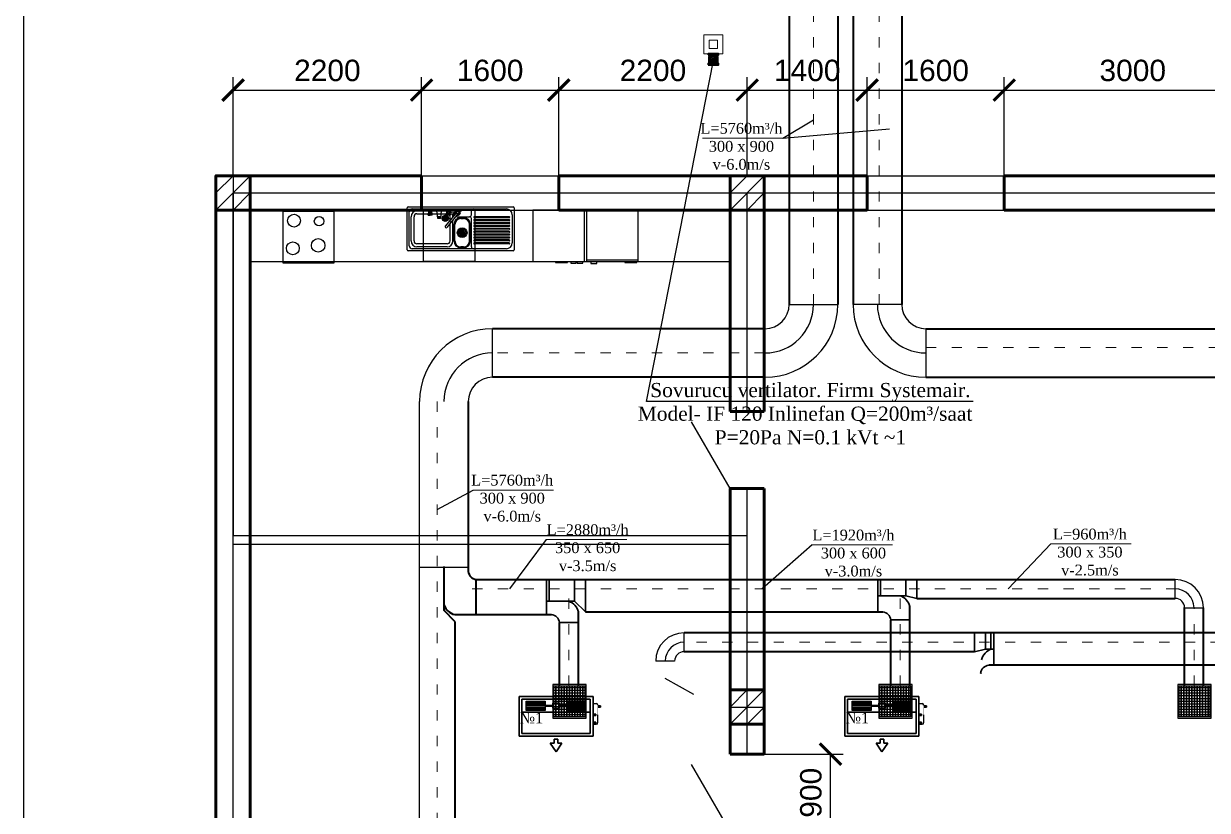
# Model space of a CAD drawing. Header units: inches. Extents: x 23 to 100097, y 11 to 104145.
# Drawn here: x 3848 to 17663, y 90179 to 99359 of the extents above; entities that cross this region are included whole.
import ezdxf

# ---------------------------------------------------------------- set-up
doc = ezdxf.new("R2010")
doc.units = ezdxf.units.IN
doc.header["$MEASUREMENT"] = 0
doc.linetypes.add('ACAD_ISO03W100', pattern=[30, 12, -18])
for name, color, linetype, lineweight in [('Divar', 7, 'Continuous', 25), ('fancoil sistemi', 80, 'Continuous', 30), ('nad', 1, 'Continuous', 9), ('ol4uler', 7, 'Continuous', 15), ('PENCERE', 7, 'Continuous', 9), ('T-DİFÜZÖR', 7, 'Continuous', 0)]:
    doc.layers.add(name, color=color, linetype=linetype, lineweight=lineweight)
for name, color, linetype in [('DK_MAQUINAS', 7, 'Continuous'), ('noqte', 1, 'Continuous'), ('TEKST', 7, 'Continuous'), ('VRV MUSA', 5, 'Continuous')]:
    doc.layers.add(name, color=color, linetype=linetype)
doc.styles.get("Standard").update_dxf_attribs({"font": 'arial.ttf'})
doc.styles.add('Times Latin', font='')
doc.styles.get('Times Latin').set_extended_font_data('Times Latin')
doc.dimstyles.new('ISO-25', dxfattribs={"dimtxt": 250, "dimasz": 250, "dimexe": 150, "dimexo": 0.625, "dimgap": 100, "dimtad": 1, "dimdec": 0, "dimtxsty": 'Standard', "dimblk": 'ARCHTICK', "dimcen": 2.5, "dimadec": 0, "dimazin": 0, "dimtfac": 1, "dimtdec": 0, "dimtmove": 0, "dimatfit": 3, "dimfxl": 1, "dimarcsym": 0})

# ---------------------------------------------------------------- blocks, each defined once
blk = doc.blocks.new('_ArchTick')
at = {"layer": 'nad', "color": 0, "const_width": 0.15}
blk.add_lwpolyline([(-0.5, -0.5), (0.5, 0.5)], dxfattribs=at)
blk = doc.blocks.new('*D185')
at = {"color": 0, "lineweight": -2, "transparency": 16777216}
for p, q in [((6293, 97585), (6293, 98734)), ((8493, 97585), (8493, 98734)), ((6293, 98584), (8493, 98584))]:
    blk.add_line(p, q, dxfattribs=at)
at = {"layer": 'Defpoints', "color": 0, "transparency": 16777216}
for p in [(8493, 98584), (6293, 97584), (8493, 97584)]:
    blk.add_point(p, dxfattribs=at)
at = {"color": 0, "lineweight": -2, "transparency": 16777216, "xscale": 250, "yscale": 250, "zscale": 250, "rotation": 180}
blk.add_blockref('_ArchTick', (6293, 98584), dxfattribs=at)
at = {"color": 0, "lineweight": -2, "transparency": 16777216, "xscale": 250, "yscale": 250, "zscale": 250}
blk.add_blockref('_ArchTick', (8493, 98584), dxfattribs=at)
at = {"color": 0, "transparency": 16777216, "insert": (7393, 98812), "char_height": 250, "attachment_point": 5}
blk.add_mtext('2200', dxfattribs=at)
blk = doc.blocks.new('*D186')
at = {"color": 0, "lineweight": -2, "transparency": 16777216}
for p, q in [((8493, 97585), (8493, 98734)), ((10093, 97585), (10093, 98734)), ((8493, 98584), (10093, 98584))]:
    blk.add_line(p, q, dxfattribs=at)
at = {"layer": 'Defpoints', "color": 0, "transparency": 16777216}
for p in [(10093, 98584), (8493, 97584), (10093, 97584)]:
    blk.add_point(p, dxfattribs=at)
at = {"color": 0, "lineweight": -2, "transparency": 16777216, "xscale": 250, "yscale": 250, "zscale": 250, "rotation": 180}
blk.add_blockref('_ArchTick', (8493, 98584), dxfattribs=at)
at = {"color": 0, "lineweight": -2, "transparency": 16777216, "xscale": 250, "yscale": 250, "zscale": 250}
blk.add_blockref('_ArchTick', (10093, 98584), dxfattribs=at)
at = {"color": 0, "transparency": 16777216, "insert": (9293, 98812), "char_height": 250, "attachment_point": 5}
blk.add_mtext('1600', dxfattribs=at)
blk = doc.blocks.new('*D187')
at = {"color": 0, "lineweight": -2, "transparency": 16777216}
for p, q in [((10093, 97585), (10093, 98734)), ((12293, 97585), (12293, 98734)), ((10093, 98584), (12293, 98584))]:
    blk.add_line(p, q, dxfattribs=at)
at = {"layer": 'Defpoints', "color": 0, "transparency": 16777216}
for p in [(12293, 98584), (10093, 97584), (12293, 97584)]:
    blk.add_point(p, dxfattribs=at)
at = {"color": 0, "lineweight": -2, "transparency": 16777216, "xscale": 250, "yscale": 250, "zscale": 250, "rotation": 180}
blk.add_blockref('_ArchTick', (10093, 98584), dxfattribs=at)
at = {"color": 0, "lineweight": -2, "transparency": 16777216, "xscale": 250, "yscale": 250, "zscale": 250}
blk.add_blockref('_ArchTick', (12293, 98584), dxfattribs=at)
at = {"color": 0, "transparency": 16777216, "insert": (11193, 98812), "char_height": 250, "attachment_point": 5}
blk.add_mtext('2200', dxfattribs=at)
blk = doc.blocks.new('*D188')
at = {"color": 0, "lineweight": -2, "transparency": 16777216}
for p, q in [((12293, 97585), (12293, 98734)), ((13693, 97585), (13693, 98734)), ((12293, 98584), (13693, 98584))]:
    blk.add_line(p, q, dxfattribs=at)
at = {"layer": 'Defpoints', "color": 0, "transparency": 16777216}
for p in [(13693, 98584), (12293, 97584), (13693, 97584)]:
    blk.add_point(p, dxfattribs=at)
at = {"color": 0, "lineweight": -2, "transparency": 16777216, "xscale": 250, "yscale": 250, "zscale": 250, "rotation": 180}
blk.add_blockref('_ArchTick', (12293, 98584), dxfattribs=at)
at = {"color": 0, "lineweight": -2, "transparency": 16777216, "xscale": 250, "yscale": 250, "zscale": 250}
blk.add_blockref('_ArchTick', (13693, 98584), dxfattribs=at)
at = {"color": 0, "transparency": 16777216, "insert": (12993, 98812), "char_height": 250, "attachment_point": 5}
blk.add_mtext('1400', dxfattribs=at)
blk = doc.blocks.new('*D189')
at = {"color": 0, "lineweight": -2, "transparency": 16777216}
for p, q in [((13693, 97585), (13693, 98734)), ((15293, 97585), (15293, 98734)), ((13693, 98584), (15293, 98584))]:
    blk.add_line(p, q, dxfattribs=at)
at = {"layer": 'Defpoints', "color": 0, "transparency": 16777216}
for p in [(15293, 98584), (13693, 97584), (15293, 97584)]:
    blk.add_point(p, dxfattribs=at)
at = {"color": 0, "lineweight": -2, "transparency": 16777216, "xscale": 250, "yscale": 250, "zscale": 250, "rotation": 180}
blk.add_blockref('_ArchTick', (13693, 98584), dxfattribs=at)
at = {"color": 0, "lineweight": -2, "transparency": 16777216, "xscale": 250, "yscale": 250, "zscale": 250}
blk.add_blockref('_ArchTick', (15293, 98584), dxfattribs=at)
at = {"color": 0, "transparency": 16777216, "insert": (14493, 98812), "char_height": 250, "attachment_point": 5}
blk.add_mtext('1600', dxfattribs=at)
blk = doc.blocks.new('*D190')
at = {"color": 0, "lineweight": -2, "transparency": 16777216}
for p, q in [((15293, 97585), (15293, 98734)), ((18293, 97585), (18293, 98734)), ((15293, 98584), (18293, 98584))]:
    blk.add_line(p, q, dxfattribs=at)
at = {"layer": 'Defpoints', "color": 0, "transparency": 16777216}
for p in [(18293, 98584), (15293, 97584), (18293, 97584)]:
    blk.add_point(p, dxfattribs=at)
at = {"color": 0, "lineweight": -2, "transparency": 16777216, "xscale": 250, "yscale": 250, "zscale": 250, "rotation": 180}
blk.add_blockref('_ArchTick', (15293, 98584), dxfattribs=at)
at = {"color": 0, "lineweight": -2, "transparency": 16777216, "xscale": 250, "yscale": 250, "zscale": 250}
blk.add_blockref('_ArchTick', (18293, 98584), dxfattribs=at)
at = {"color": 0, "transparency": 16777216, "insert": (16793, 98812), "char_height": 250, "attachment_point": 5}
blk.add_mtext('3000', dxfattribs=at)
blk = doc.blocks.new('*D193')
at = {"color": 0, "lineweight": -2, "transparency": 16777216}
for p, q in [((12493, 90834), (13415, 90834)), ((13265, 89934), (13265, 90834)), ((12493, 89934), (13415, 89934))]:
    blk.add_line(p, q, dxfattribs=at)
at = {"layer": 'Defpoints', "color": 0, "transparency": 16777216}
for p in [(12493, 90834), (13265, 90834), (12493, 89934)]:
    blk.add_point(p, dxfattribs=at)
at = {"color": 0, "lineweight": -2, "transparency": 16777216, "xscale": 250, "yscale": 250, "zscale": 250}
for p, rotation in [((13265, 90834), 90), ((13265, 89934), 270)]:
    blk.add_blockref('_ArchTick', p, dxfattribs=dict(at, rotation=rotation))
at = {"color": 0, "transparency": 16777216, "insert": (13037, 90384), "char_height": 250, "attachment_point": 5, "rotation": 90}
blk.add_mtext('900', dxfattribs=at)
blk = doc.blocks.new('A$C30807CB4')
at = {"layer": 'T-DİFÜZÖR', "lineweight": 25}
for p, q in [((-31, 0), (-31, 62)), ((-31, 62), (31, 62)), ((-28.8, 59.8), (-28.8, 2.2)), ((28.8, 59.8), (-28.8, 59.8)), ((28.8, 2.2), (28.8, 59.8)), ((31, 62), (31, 0)), ((31, 0), (-31, 0)), ((28.8, 2.2), (-28.8, 2.2))]:
    blk.add_line(p, q, dxfattribs=at)
at = {"layer": 'T-DİFÜZÖR', "color": 3, "lineweight": 25}
for p, q in [((28.8, 59.8), (-28.8, 59.8)), ((-28.8, 56), (28.8, 56)), ((28.8, 56), (-28.8, 56)), ((-28.8, 51), (28.8, 51)), ((28.8, 51), (-28.8, 51)), ((-28.8, 46), (28.8, 46)), ((28.8, 46), (-28.8, 46)), ((-25, 2.2), (-25, 59.8)), ((-20, 2.2), (-20, 59.8)), ((-15, 2.2), (-15, 59.8)), ((-10, 2.2), (-10, 59.8)), ((-5, 2.2), (-5, 59.8)), ((0, 2.2), (0, 59.8)), ((5, 2.2), (5, 59.8)), ((10, 2.2), (10, 59.8)), ((15, 2.2), (15, 59.8)), ((20, 2.2), (20, 59.8)), ((25, 2.2), (25, 59.8)), ((-28.8, 41), (28.8, 41)), ((28.8, 41), (-28.8, 41)), ((-28.8, 36), (28.8, 36)), ((28.8, 36), (-28.8, 36)), ((-28.8, 31), (28.8, 31)), ((28.8, 31), (-28.8, 31)), ((-28.8, 26), (28.8, 26)), ((28.8, 26), (-28.8, 26)), ((-28.8, 21), (28.8, 21)), ((28.8, 21), (-28.8, 21)), ((-28.8, 16), (28.8, 16)), ((28.8, 16), (-28.8, 16)), ((-28.8, 11), (28.8, 11)), ((28.8, 11), (-28.8, 11)), ((-28.8, 6), (28.8, 6)), ((28.8, 6), (-28.8, 6))]:
    blk.add_line(p, q, dxfattribs=at)
blk = doc.blocks.new('sadadaaaaaaaaaa')
at = {"color": 1}
for p, q in [((100396, -134465), (100044, -134465)), ((100396, -134465), (100044, -134465)), ((100396, -134478), (100044, -134478)), ((100396, -134478), (100044, -134478)), ((100396, -134495), (100044, -134495)), ((100396, -134495), (100044, -134495)), ((100396, -134517), (100044, -134517)), ((100396, -134517), (100044, -134517)), ((100396, -134542), (100044, -134542)), ((100396, -134542), (100044, -134542)), ((100396, -134568), (100044, -134568)), ((100396, -134568), (100044, -134568)), ((100396, -134590), (100044, -134590)), ((100396, -134590), (100044, -134590)), ((100396, -134607), (100044, -134607)), ((100396, -134607), (100044, -134607)), ((100396, -134536), (100530, -134536)), ((100396, -134536), (100530, -134536)), ((100396, -134549), (100530, -134549)), ((100396, -134549), (100530, -134549)), ((100794, -134536), (100660, -134536)), ((100794, -134536), (100660, -134536)), ((100794, -134549), (100660, -134549)), ((100794, -134549), (100660, -134549)), ((100794, -134465), (101146, -134465)), ((100794, -134465), (101146, -134465)), ((100794, -134478), (101146, -134478)), ((100794, -134478), (101146, -134478)), ((100794, -134495), (101146, -134495)), ((100794, -134495), (101146, -134495)), ((100794, -134517), (101146, -134517)), ((100794, -134517), (101146, -134517)), ((100794, -134542), (101146, -134542)), ((100794, -134542), (101146, -134542)), ((100794, -134568), (101146, -134568)), ((100794, -134568), (101146, -134568)), ((100794, -134590), (101146, -134590)), ((100794, -134590), (101146, -134590)), ((100794, -134607), (101146, -134607)), ((100794, -134607), (101146, -134607)), ((100396, -134620), (100044, -134620)), ((100396, -134620), (100044, -134620)), ((100794, -134620), (101146, -134620)), ((100794, -134620), (101146, -134620))]:
    blk.add_line(p, q, dxfattribs=at)
at = {"color": 4}
for p, q in [((101280, -134504), (101340, -134504)), ((101370, -134856), (101370, -134714)), ((101280, -134886), (101340, -134886))]:
    blk.add_line(p, q, dxfattribs=at)
at = {"color": 1}
for points in [[(100396, -134629), (100044, -134629), (100044, -134456), (100396, -134456)], [(100396, -134629), (100044, -134629), (100044, -134456), (100396, -134456)], [(100530, -134586), (100660, -134586), (100660, -134499), (100530, -134499)], [(100530, -134586), (100660, -134586), (100660, -134499), (100530, -134499)], [(100794, -134629), (101146, -134629), (101146, -134456), (100794, -134456)], [(100794, -134629), (101146, -134629), (101146, -134456), (100794, -134456)]]:
    blk.add_lwpolyline(points, close=True, dxfattribs=at)
at = {"color": 4}
for centre, start, end in [((101340, -134534), 0, 90), ((101340, -134856), 270, 0)]:
    blk.add_arc(centre, 30, start, end, dxfattribs=at)
at = {"layer": 'DK_MAQUINAS', "lineweight": 30}
for p, q in [((100595, -135398), (100487, -135238)), ((100487, -135238), (100560, -135238)), ((100560, -135238), (100560, -135160)), ((100560, -135160), (100630, -135160)), ((100595, -135398), (100703, -135238)), ((100630, -135238), (100630, -135160)), ((100703, -135238), (100630, -135238))]:
    blk.add_line(p, q, dxfattribs=at)
at = {"layer": 'fancoil sistemi', "color": 3, "lineweight": 30}
for p, q in [((101280, -134370), (99910, -134370)), ((99910, -134370), (99910, -135110)), ((101280, -135110), (101280, -134370)), ((101230, -134420), (99960, -134420)), ((99960, -134420), (99960, -135060)), ((101230, -135060), (101230, -134420)), ((101230, -134665), (99960, -134665)), ((99910, -135110), (101280, -135110)), ((99960, -135060), (101230, -135060))]:
    blk.add_line(p, q, dxfattribs=at)
at = {"layer": 'noqte', "color": 4, "lineweight": 30}
for p, q in [((101370, -134548), (101420, -134548)), ((101370, -134572), (101420, -134572)), ((101420, -134548), (101420, -134572))]:
    blk.add_line(p, q, dxfattribs=at)
at = {"layer": 'noqte', "lineweight": 30}
for p, q in [((101280, -134698), (101330, -134698)), ((101280, -134722), (101330, -134722)), ((101330, -134698), (101330, -134722)), ((101280, -134848), (101330, -134848)), ((101280, -134872), (101330, -134872)), ((101330, -134848), (101330, -134872))]:
    blk.add_line(p, q, dxfattribs=at)
at = {"layer": 'noqte', "color": 4, "const_width": 5}
for points in [[(101370, -134504), (101280, -134504)], [(101280, -134886), (101370, -134886), (101370, -134504)]]:
    blk.add_lwpolyline(points, dxfattribs=at)

msp = doc.modelspace()

# ---------------------------------------------------------------- linework, layer by layer
for p, q in [((11117.1, 94950.9), (11898, 98931.1)), ((6092.9, 97384.3), (6292.9, 97584.3)), ((6092.9, 97184.3), (6492.9, 97584.3)), ((6292.9, 97584.3), (6292.9, 97184.3)), ((6492.9, 97584.3), (6492.9, 97184.3)), ((8492.9, 97584.3), (10092.9, 97584.3)), ((12092.9, 97384.3), (12292.9, 97584.3)), ((12092.9, 97184.3), (12492.9, 97584.3)), ((13692.9, 97584.3), (15292.9, 97584.3)), ((6292.9, 97384.3), (8492.9, 97384.3)), ((6292.9, 86584.3), (6292.9, 97384.3)), ((6292.9, 97184.3), (6492.9, 97384.3)), ((6292.9, 97384.3), (6292.9, 93384.3)), ((8492.9, 97384.3), (10092.9, 97384.3)), ((10092.9, 97384.3), (13692.9, 97384.3)), ((12292.9, 94834.3), (12292.9, 97384.3)), ((12292.9, 97184.3), (12492.9, 97384.3)), ((13692.9, 97384.3), (15292.9, 97384.3)), ((15292.9, 97384.3), (18292.9, 97384.3)), ((6492.9, 97184.3), (6492.9, 96584.3)), ((8325.7, 96721.3), (8325.7, 97208.9)), ((8337.1, 97220.3), (9561.8, 97220.3)), ((8347.1, 97184.9), (8997.1, 97184.9)), ((8348.4, 96766.7), (8348.4, 97163.6)), ((8382.4, 97197.6), (9096.9, 97197.6)), ((8437.1, 97174.9), (8437.1, 97184.9)), ((8437.1, 97174.9), (8957.1, 97174.9)), ((8439.1, 97174.9), (8790.7, 97174.9)), ((8439.1, 97140.9), (8790.7, 97140.9)), ((8492.9, 97184.3), (10092.9, 97184.3)), ((8568.7, 97124.9), (8567.1, 97139.8)), ((8568.7, 97124.9), (8592.1, 97124.9)), ((8572.1, 97169.9), (8572.1, 97174.9)), ((8572.1, 97169.9), (8612.1, 97169.9)), ((8577.3, 97164.9), (8577.3, 97169.9)), ((8577.3, 97164.9), (8606.8, 97164.9)), ((8615.4, 97124.9), (8592.1, 97124.9)), ((8606.8, 97164.9), (8606.8, 97169.9)), ((8612.1, 97169.9), (8612.1, 97174.9)), ((8615.4, 97124.9), (8617.1, 97139.8)), ((8887.4, 97140.8), (8768.7, 96996.3)), ((8778.7, 97124.9), (8777.1, 97139.8)), ((8778.7, 97124.9), (8802.1, 97124.9)), ((8782.1, 97169.9), (8782.1, 97174.9)), ((8822.1, 97169.9), (8782.1, 97169.9)), ((8914.9, 97139.8), (8785.6, 96982.4)), ((8787.3, 97164.9), (8787.3, 97169.9)), ((8816.8, 97164.9), (8787.3, 97164.9)), ((8825.4, 97124.9), (8802.1, 97124.9)), ((8816.8, 97164.9), (8816.8, 97169.9)), ((8822.1, 97169.9), (8822.1, 97174.9)), ((8825.4, 97124.9), (8827.1, 97139.8)), ((8861.5, 97153), (8834.7, 97147.9)), ((8864.3, 97137.9), (8837.5, 97132.9)), ((8957.1, 97174.9), (8957.1, 97184.9)), ((9074.2, 97129.5), (9074.2, 97174.9)), ((9096.9, 97197.6), (9482.4, 97197.6)), ((9550.5, 97129.5), (9550.5, 96800.7)), ((9573.1, 97208.9), (9573.1, 96721.3)), ((13692.9, 97184.3), (15292.9, 97184.3)), ((8371.1, 96823.4), (8371.1, 97106.9)), ((8405.1, 96823.4), (8405.1, 97106.9)), ((8679.2, 97110.7), (8714.9, 97110.7)), ((8714.1, 97103.3), (8680, 97103.3)), ((8680.6, 97097.6), (8713.5, 97097.6)), ((8762.9, 97086.7), (8739.8, 97086.7)), ((8763.3, 97088.9), (8742, 97097.8)), ((8763.3, 97084.4), (8742, 97075.5)), ((8764.6, 97090.9), (8748.3, 97107.2)), ((8764.6, 97082.4), (8748.3, 97066.1)), ((8766.5, 97092.2), (8757.7, 97113.5)), ((8766.5, 97081.2), (8757.7, 97059.8)), ((8768.8, 97092.6), (8768.8, 97115.7)), ((8768.8, 97080.7), (8768.8, 97057.6)), ((8771.1, 97092.2), (8779.9, 97113.5)), ((8771.1, 97081.2), (8779.9, 97059.8)), ((8773, 97090.9), (8789.4, 97107.2)), ((8773, 97082.4), (8789.4, 97066.1)), ((8774.3, 97088.9), (8795.7, 97097.8)), ((8774.3, 97084.4), (8795.7, 97075.5)), ((8774.8, 97086.7), (8797.9, 97086.7)), ((8824.7, 97064.5), (8824.7, 97106.9)), ((8824.7, 96823.4), (8824.7, 97030)), ((8858.7, 97105.9), (8858.7, 97106.9)), ((8858.7, 96823.4), (8858.7, 97071.4)), ((8870.1, 96823.4), (8870.1, 97016.1)), ((8881.4, 96823.4), (8881.4, 97016.1)), ((8908.5, 97106.9), (9051.5, 97106.9)), ((8949.4, 97095.5), (8983.5, 97095.5)), ((8949.4, 97084.2), (8983.5, 97084.2)), ((9051.5, 96823.4), (9051.5, 97016.1)), ((9062.8, 96823.4), (9062.8, 97016.1)), ((9074.2, 96755.3), (9074.2, 97084.2)), ((9516.4, 97106.9), (9108.2, 97106.9)), ((9516.4, 97095.5), (9108.2, 97095.5)), ((9516.4, 97072.8), (9108.2, 97072.8)), ((9516.4, 97061.5), (9108.2, 97061.5)), ((9516.4, 97038.8), (9108.2, 97038.8)), ((9516.4, 97027.5), (9108.2, 97027.5)), ((9516.4, 97004.8), (9108.2, 97004.8)), ((9516.4, 96993.5), (9108.2, 96993.5)), ((8957.1, 96919.7), (8921.1, 96919.7)), ((8957.9, 96923.3), (8924.6, 96937.1)), ((8957.9, 96916.2), (8924.6, 96902.4)), ((8959.9, 96926.3), (8934.4, 96951.8)), ((8959.9, 96913.2), (8934.4, 96887.7)), ((8962.9, 96928.3), (8949.1, 96961.6)), ((8962.9, 96911.1), (8949.1, 96877.8)), ((8966.5, 96929.1), (8966.5, 96965.1)), ((8966.5, 96910.4), (8966.5, 96874.4)), ((8970, 96928.3), (8983.8, 96961.6)), ((8970, 96911.1), (8983.8, 96877.8)), ((8973, 96926.3), (8998.5, 96951.8)), ((8973, 96913.2), (8998.5, 96887.7)), ((8975.1, 96923.3), (9008.4, 96937.1)), ((8975.1, 96916.2), (9008.4, 96902.4)), ((8975.8, 96919.7), (9011.8, 96919.7)), ((9516.4, 96970.8), (9108.2, 96970.8)), ((9516.4, 96959.4), (9108.2, 96959.4)), ((9516.4, 96936.8), (9108.2, 96936.8)), ((9516.4, 96925.4), (9108.2, 96925.4)), ((9516.4, 96902.7), (9108.2, 96902.7)), ((9516.4, 96891.4), (9108.2, 96891.4)), ((9516.4, 96868.7), (9108.2, 96868.7)), ((9516.4, 96857.4), (9108.2, 96857.4)), ((9561.8, 96710), (8337.1, 96710)), ((9482.4, 96732.6), (8382.4, 96732.6)), ((8790.7, 96789.3), (8439.1, 96789.3)), ((8790.7, 96755.3), (8439.1, 96755.3)), ((8983.5, 96755.3), (8949.4, 96755.3)), ((8983.5, 96744), (8949.4, 96744)), ((9516.4, 96834.7), (9108.2, 96834.7)), ((9516.4, 96823.4), (9108.2, 96823.4)), ((9516.4, 96800.7), (9108.2, 96800.7)), ((9516.4, 96789.3), (9108.2, 96789.3)), ((6492.9, 96584.3), (12092.9, 96584.3)), ((10075.5, 96572.5), (10075.5, 96584.3)), ((10079.7, 96572.5), (10079.7, 96584.3)), ((10099.6, 96572.5), (10099.6, 96584.3)), ((10103.8, 96572.5), (10103.8, 96584.3)), ((10123.6, 96572.5), (10123.6, 96584.3)), ((10127.9, 96572.5), (10127.9, 96584.3)), ((10147.7, 96572.5), (10147.7, 96584.3)), ((10151.9, 96572.5), (10151.9, 96584.3)), ((10171.8, 96572.5), (10171.8, 96584.3)), ((10176, 96572.5), (10176, 96584.3)), ((10419.3, 96604.3), (11019.3, 96604.3)), ((10884.8, 96572.5), (10884.8, 96584.3)), ((10889, 96572.5), (10889, 96584.3)), ((10908.9, 96572.5), (10908.9, 96584.3)), ((10913.1, 96572.5), (10913.1, 96584.3)), ((10932.9, 96572.5), (10932.9, 96584.3)), ((10937.2, 96572.5), (10937.2, 96584.3)), ((10957, 96572.5), (10957, 96584.3)), ((10961.3, 96572.5), (10961.3, 96584.3)), ((10981.1, 96572.5), (10981.1, 96584.3)), ((10985.3, 96572.5), (10985.3, 96584.3)), ((14930.5, 94950.9), (11117.1, 94950.9)), ((12092.9, 93934.3), (11642.9, 94713.7)), ((12292.9, 91384.3), (12292.9, 93934.3)), ((6292.9, 93384.3), (12292.9, 93384.3)), ((6292.9, 93284.3), (12092.9, 93284.3)), ((12092.9, 91384.3), (12292.9, 91584.3)), ((12092.9, 91184.3), (12492.9, 91584.3)), ((12292.9, 91184.3), (12292.9, 91584.3)), ((12092.9, 91184.3), (12092.9, 91384.3)), ((12092.9, 91384.3), (12492.9, 91384.3)), ((12292.9, 90834.3), (12292.9, 91384.3)), ((12292.9, 91184.3), (12492.9, 91384.3)), ((12092.9, 89934.3), (11642.9, 90713.7))]:
    msp.add_line(p, q)
at = {"color": 3, "lineweight": 35}
for p, q in [((11869.4, 98931.1), (11898, 98959.7)), ((11926.5, 98931.1), (11869.4, 98931.1)), ((11898, 98959.7), (11926.5, 98931.1))]:
    msp.add_line(p, q, dxfattribs=at)
at = {"lineweight": 53}
for p, q in [((6292.9, 97584.3), (8492.9, 97584.3)), ((8492.9, 97584.3), (8492.9, 97184.3)), ((10092.9, 97584.3), (13692.9, 97584.3)), ((10092.9, 97584.3), (10092.9, 97184.3)), ((13692.9, 97584.3), (13692.9, 97184.3)), ((15292.9, 97584.3), (18292.9, 97584.3)), ((15292.9, 97584.3), (15292.9, 97184.3)), ((6092.9, 86584.3), (6092.9, 97384.3)), ((6492.9, 86584.3), (6492.9, 97384.3)), ((12092.9, 94834.3), (12092.9, 97384.3)), ((12492.9, 94834.3), (12492.9, 97384.3)), ((6292.9, 97184.3), (8492.9, 97184.3)), ((10092.9, 97184.3), (13692.9, 97184.3)), ((15292.9, 97184.3), (18292.9, 97184.3)), ((12092.9, 94834.3), (12492.9, 94834.3)), ((12092.9, 91384.3), (12092.9, 93934.3)), ((12092.9, 93934.3), (12492.9, 93934.3)), ((12492.9, 91384.3), (12492.9, 93934.3)), ((12492.9, 91584.3), (12092.9, 91584.3)), ((12092.9, 91584.3), (12092.9, 91184.3)), ((12492.9, 91184.3), (12492.9, 91584.3)), ((12492.9, 90834.3), (12492.9, 91384.3)), ((12092.9, 91184.3), (12492.9, 91184.3)), ((12092.9, 90834.3), (12092.9, 91184.3)), ((12092.9, 90834.3), (12492.9, 90834.3))]:
    msp.add_line(p, q, dxfattribs=at)
at = {"color": 3, "ltscale": 500}
for p, q in [((12783.3, 96083.3), (13350.4, 96083.3)), ((9320.4, 95232.6), (9320.4, 95799.7)), ((12499.8, 95799.7), (12499.8, 95232.6)), ((8469.7, 89401.4), (8469.7, 94949.1)), ((17287.7, 92652.7), (17287.7, 92873.3)), ((17397.9, 92542.5), (17618.5, 92542.5)), ((11556.3, 92030.5), (11556.3, 92251)), ((11446.1, 91920.2), (11225.5, 91920.2))]:
    msp.add_line(p, q, dxfattribs=at)
at = {"color": 5, "ltscale": 500}
for p, q in [((14096.1, 96083.3), (13529, 96083.3)), ((14379.7, 95799.7), (14379.7, 95232.6))]:
    msp.add_line(p, q, dxfattribs=at)
at = {"color": 3}
msp.add_line((9036.8, 93011.3), (8469.7, 93011.3), dxfattribs=at)
at = {"color": 3, "lineweight": 30}
for p, q in [((9949.5, 92873.3), (9949.5, 92463.7)), ((9982.5, 92618.5), (9982.5, 92873.3)), ((10276.8, 92873.3), (10276.8, 92618.5)), ((10405.6, 92873.3), (10405.6, 92495.2)), ((13816.5, 92873.3), (13816.5, 92495.2)), ((13849.5, 92681.5), (13849.5, 92873.3)), ((14143.8, 92873.3), (14143.8, 92681.5)), ((14272.6, 92873.3), (14272.6, 92652.7)), ((10276.8, 92618.5), (9949.5, 92618.5)), ((10405.6, 92495.2), (10276.8, 92618.5)), ((14143.8, 92681.5), (13816.5, 92681.5)), ((14272.6, 92652.7), (14143.8, 92681.5)), ((10322.8, 92369.2), (10102.2, 92369.2)), ((14189.8, 92400.7), (13969.2, 92400.7))]:
    msp.add_line(p, q, dxfattribs=at)
at = {"color": 5, "lineweight": 30}
for p, q in [((14946.7, 92251), (14946.7, 92030.5)), ((15075.5, 92251), (15075.5, 92059.2)), ((15137.5, 92059.2), (15137.5, 92251)), ((15170.5, 92251), (15170.5, 91872.9)), ((14946.7, 92030.5), (15075.5, 92059.2)), ((15075.5, 92059.2), (15170.5, 92059.2)), ((15029.5, 91778.4), (15017.8, 91778.4))]:
    msp.add_line(p, q, dxfattribs=at)
at = {"color": 4}
msp.add_lwpolyline([(3848.4, 104145), (25172.7, 104145), (25172.7, 80400.7), (3848.4, 80400.7)], close=True, dxfattribs=at)
at = {"color": 3, "lineweight": 35}
for points in [[(11836.9, 98994), (11959, 98994), (11959, 99008.2), (11836.9, 99008.2)], [(11850.7, 98894.5), (11945.2, 98894.5), (11945.2, 98994), (11850.7, 98994)], [(11850.7, 98977.3), (11945.2, 98977.3), (11945.2, 98905.9), (11850.7, 98905.9)], [(11836.9, 98880.2), (11959, 98880.2), (11959, 98894.5), (11836.9, 98894.5)]]:
    msp.add_lwpolyline(points, close=True, dxfattribs=at)
at = {"lineweight": 53}
for points in [[(6092.9, 97184.3), (6492.9, 97184.3), (6492.9, 97584.3), (6092.9, 97584.3)], [(12092.9, 97184.3), (12492.9, 97184.3), (12492.9, 97584.3), (12092.9, 97584.3)]]:
    msp.add_lwpolyline(points, close=True, dxfattribs=at)
for points in [[(6873.3, 96566.5), (7473.3, 96566.5), (7473.3, 97166.5), (6873.3, 97166.5)], [(8514.7, 97184.3), (9114.7, 97184.3), (9114.7, 96584.3), (8514.7, 96584.3)], [(9792.9, 96584.3), (10392.9, 96584.3), (10392.9, 97184.3), (9792.9, 97184.3)], [(10419.3, 96584.3), (11019.3, 96584.3), (11019.3, 97184.3), (10419.3, 97184.3)]]:
    msp.add_lwpolyline(points, close=True)
msp.add_lwpolyline([(8722.1, 97174.9), (8712.6, 97089.3, -0.3821619), (8707.6, 97084.9), (8686.5, 97084.9, -0.3821619), (8681.6, 97089.3), (8672.1, 97174.9)], format="xyb")
for points in [[(10055.6, 96584.3), (10055.6, 96572.5), (10195.9, 96572.5), (10195.9, 96584.3)], [(10233.1, 96584.3), (10233.1, 96562.5), (10296, 96562.5), (10296, 96584.3)], [(10309.9, 96584.3), (10309.9, 96562.5), (10372.8, 96562.5), (10372.8, 96584.3)], [(10467.8, 96584.3), (10467.8, 96560.2), (10537, 96560.2), (10537, 96584.3)], [(10865, 96584.3), (10865, 96572.5), (11005.2, 96572.5), (11005.2, 96584.3)]]:
    msp.add_lwpolyline(points)
at = {"color": 3, "lineweight": 35}
msp.add_circle((11898, 98941.6), 35.7, dxfattribs=at)
for centre, radius in [((7003.8, 97059.8), 75.4), ((8768.8, 97086.7), 36.3), ((8913.1, 97154.8), 15.2), ((8913.1, 97154.8), 12.9), ((7295.5, 97052.9), 54.8), ((8768.8, 97086.7), 29), ((8768.8, 97086.7), 5.96), ((7285.2, 96771.9), 78.8), ((8966.5, 96919.7), 56.7), ((8966.5, 96919.7), 45.4), ((8966.5, 96919.7), 9.31), ((6990.1, 96737.6), 75.4)]:
    msp.add_circle(centre, radius)
for centre, radius, start, end in [((8337.1, 97208.9), 11.3, 90, 180), ((8382.4, 97163.6), 34, 90, 180), ((8439.1, 97106.9), 68, 90, 180), ((8439.1, 97106.9), 34, 90, 180), ((8551.3, 97160.8), 26.3, 306.85142, 8.91335), ((8539.7, 97128.3), 52.5, 356.30671, 44.27963), ((8644.4, 97128.3), 52.5, 135.72037, 183.69329), ((8632.8, 97160.8), 26.3, 171.08665, 233.14858), ((8761.3, 97160.8), 26.3, 306.85142, 8.91335), ((8749.7, 97128.3), 52.5, 356.30671, 44.27963), ((8790.7, 97106.9), 68, 38.92606, 90), ((8790.7, 97106.9), 34, 0, 90), ((8854.4, 97128.3), 52.5, 135.72037, 183.69329), ((8842.8, 97160.8), 26.3, 171.08665, 233.14858), ((8828.7, 97139), 10.7, 56.17968, 325.03091), ((8790.7, 97106.9), 68, 0, 25.07352), ((8908.5, 97174.9), 68, 215.08084, 235.05376), ((8837.6, 97299.1), 148, 279.29068, 296.27109), ((8895.3, 96982.5), 158.4, 85.31859, 101.26833), ((8913.1, 97154.8), 32.8, 253.41176, 175.63869), ((8913.1, 97154.8), 28.2, 253.41176, 171.84452), ((9051.5, 97129.5), 22.7, 270, 0), ((9096.9, 97174.9), 22.7, 90, 180), ((9482.4, 97129.5), 68, 0, 90), ((9561.8, 97208.9), 11.3, 0, 90), ((8777.1, 96989.3), 10.9, 140.59635, 320.59635), ((8806.6, 97024.7), 32, 36.22755, 64.96515), ((8949.4, 97016.1), 79.4, 90, 180), ((8949.4, 97016.1), 68, 90, 180), ((8908.5, 97174.9), 68, 254.1441, 270), ((8983.5, 97016.1), 79.4, 0, 90), ((8983.5, 97016.1), 68, 0, 90), ((9051.5, 97084.2), 22.7, 0, 90), ((9108.2, 97101.2), 5.67, 90, 270), ((9108.2, 97067.2), 5.67, 90, 270), ((9108.2, 97033.1), 5.67, 90, 270), ((9108.2, 96999.1), 5.67, 90, 270), ((9516.4, 97101.2), 5.67, 270, 90), ((9516.4, 97067.2), 5.67, 270, 90), ((9516.4, 97033.1), 5.67, 270, 90), ((9516.4, 96999.1), 5.67, 270, 90), ((9108.2, 96965.1), 5.67, 90, 270), ((9108.2, 96931.1), 5.67, 90, 270), ((9108.2, 96897.1), 5.67, 90, 270), ((9108.2, 96863), 5.67, 90, 270), ((9516.4, 96965.1), 5.67, 270, 90), ((9516.4, 96931.1), 5.67, 270, 90), ((9516.4, 96897.1), 5.67, 270, 90), ((9516.4, 96863), 5.67, 270, 90), ((8337.1, 96721.3), 11.3, 180, 270), ((8382.4, 96766.7), 34, 180, 270), ((8439.1, 96823.4), 68, 180, 270), ((8439.1, 96823.4), 34, 180, 270), ((8790.7, 96823.4), 68, 270, 0), ((8790.7, 96823.4), 34, 270, 0), ((8949.4, 96823.4), 79.4, 180, 270), ((8949.4, 96823.4), 68, 180, 270), ((8983.5, 96823.4), 68, 270, 0), ((8983.5, 96823.4), 79.4, 270, 0), ((9096.9, 96755.3), 22.7, 180, 270), ((9108.2, 96829), 5.67, 90, 270), ((9108.2, 96795), 5.67, 90, 270), ((9482.4, 96800.7), 68, 270, 0), ((9516.4, 96829), 5.67, 270, 90), ((9516.4, 96795), 5.67, 270, 90), ((9561.8, 96721.3), 11.3, 270, 0)]:
    msp.add_arc(centre, radius, start, end)
at = {"color": 3, "ltscale": 500}
for centre, radius, start, end in [((12499.8, 96083.3), 283.6, 270, 0), ((12499.8, 96083.3), 850.7, 270, 0), ((12499.8, 96083.3), 567.1, 270, 0), ((9320.4, 94949.1), 850.7, 90, 180), ((9320.4, 94949.1), 567.1, 90, 180), ((9320.4, 94949.1), 283.6, 90, 180), ((17287.7, 92542.5), 330.8, 0, 90), ((17287.7, 92542.5), 220.5, 0, 90), ((17287.7, 92542.5), 110.3, 0, 90), ((11556.3, 91920.2), 330.8, 90, 180), ((11556.3, 91920.2), 220.5, 90, 180), ((11556.3, 91920.2), 110.3, 90, 180)]:
    msp.add_arc(centre, radius, start, end, dxfattribs=at)
at = {"color": 5, "ltscale": 500}
for radius in [850.7, 567.1, 283.6]:
    msp.add_arc((14379.7, 96083.3), radius, 180, 270, dxfattribs=at)
at = {"color": 3, "lineweight": 30}
for centre, radius, start, end in [((10156.8, 92457.3), 170.2, 12.89273, 71.16767), ((14023.8, 92520.4), 170.2, 12.89273, 71.16767), ((9996.4, 92357.9), 106.4, 6.09393, 83.90607), ((13863.4, 92389.4), 106.4, 6.09393, 83.90607)]:
    msp.add_arc(centre, radius, start, end, dxfattribs=at)
at = {"color": 5, "lineweight": 30}
for centre, radius, start, end in [((15195.4, 91898.1), 170.2, 108.83233, 167.10727), ((15123.6, 91767.1), 106.4, 96.09393, 173.90607)]:
    msp.add_arc(centre, radius, start, end, dxfattribs=at)
at = {"layer": 'Divar'}
for p, q in [((12708.8, 98022.5), (13066.9, 98235.4)), ((12708.8, 98022.5), (13954.4, 98133)), ((8674.5, 93689.1), (9094.6, 93916.9)), ((9947.7, 93338.4), (9517.9, 92763)), ((13051.7, 93276.3), (12466.7, 92763)), ((15837, 93287.9), (15340.4, 92763)), ((10102.2, 91631.7), (10322.8, 91631.7)), ((10165.2, 91631.7), (10322.8, 91631.7)), ((11671.8, 91529.6), (11335.8, 91717.4)), ((13969.2, 91631.7), (14126.8, 91631.7)), ((17461, 91631.7), (17618.5, 91631.7))]:
    msp.add_line(p, q, dxfattribs=at)
at = {"layer": 'ol4uler', "color": 7, "linetype": 'ByBlock', "lineweight": 0}
for points in [[(12008.2, 99008.2), (12008.2, 99228.7), (11787.7, 99228.7), (11787.7, 99008.2)], [(11945.2, 99071.2), (11945.2, 99165.7), (11850.7, 99165.7), (11850.7, 99071.2)]]:
    msp.add_lwpolyline(points, close=True, dxfattribs=at)
at = {"layer": 'TEKST', "color": 3, "lineweight": 35, "ltscale": 0.95}
for p, q in [((12783.3, 99802.6), (12783.3, 96083.3)), ((13350.4, 99802.6), (13350.4, 96083.3)), ((12499.8, 95799.7), (9320.4, 95799.7)), ((12499.8, 95232.6), (9320.4, 95232.6)), ((9036.8, 94949.1), (9036.8, 92967.8)), ((8756, 92509.6), (8756, 93026)), ((9131.3, 92873.3), (17287.7, 92873.3)), ((9131.3, 92463.7), (9131.3, 92873.3)), ((14272.6, 92652.7), (17287.7, 92652.7)), ((8879.3, 92380.9), (8756, 92509.6)), ((8879.1, 92463.7), (10007.7, 92463.7)), ((10322.8, 91631.7), (10322.8, 92495.3)), ((10405.6, 92495.2), (13874.7, 92495.2)), ((14189.8, 91631.7), (14189.8, 92558.3)), ((17397.9, 91631.7), (17397.9, 92544.4)), ((17618.5, 91631.7), (17618.5, 92542.5)), ((8879.3, 92380.9), (8879.3, 89401.4)), ((10102.2, 91631.7), (10102.2, 92369.2)), ((13969.2, 91631.7), (13969.2, 92400.7))]:
    msp.add_line(p, q, dxfattribs=at)
at = {"layer": 'TEKST', "color": 3, "linetype": 'ACAD_ISO03W100', "lineweight": 9, "ltscale": 10}
for p, q in [((13066.9, 99802.6), (13066.9, 96083.3)), ((12499.8, 95516.2), (9320.4, 95516.2)), ((8674.5, 94949.1), (8674.5, 89401.4)), ((9084.1, 92763), (17287.7, 92763)), ((10212.5, 91631.7), (10212.5, 92763)), ((14079.5, 91631.7), (14079.5, 92763)), ((17508.2, 91631.7), (17508.2, 92542.5))]:
    msp.add_line(p, q, dxfattribs=at)
at = {"layer": 'TEKST', "color": 5, "lineweight": 35, "ltscale": 0.95}
for p, q in [((13529, 99802.6), (13529, 96083.3)), ((14096.1, 99802.6), (14096.1, 96083.3)), ((14379.7, 95799.7), (18376.4, 95799.7)), ((14379.7, 95232.6), (18376.4, 95232.6)), ((18565.5, 92251), (11556.3, 92251)), ((14946.7, 92030.5), (11556.3, 92030.5)), ((18000.3, 91872.9), (15112.3, 91872.9))]:
    msp.add_line(p, q, dxfattribs=at)
at = {"layer": 'TEKST', "color": 5, "linetype": 'ACAD_ISO03W100', "lineweight": 9, "ltscale": 10}
for p, q in [((13832.8, 99802.6), (13832.8, 96083.3)), ((14379.7, 95579.2), (18376.4, 95579.2)), ((19022.3, 92140.7), (11556.3, 92140.7))]:
    msp.add_line(p, q, dxfattribs=at)
at = {"layer": 'TEKST', "color": 3, "lineweight": 35, "ltscale": 0.95}
for centre, radius, start, end in [((9142.6, 92979.1), 106.4, 186.09393, 263.90607), ((8917.1, 92629.6), 170.2, 198.83233, 257.10727)]:
    msp.add_arc(centre, radius, start, end, dxfattribs=at)
at = {"layer": 'VRV MUSA', "color": 0, "linetype": 'ByBlock', "lineweight": 0, "ltscale": 1.55}
for p, q in [((12708.8, 98022.5), (11769.5, 98022.5)), ((10033.9, 93916.9), (9094.6, 93916.9)), ((9947.7, 93338.4), (10887.1, 93338.4)), ((13049.6, 93276.3), (13989, 93276.3)), ((16776.3, 93287.9), (15837, 93287.9))]:
    msp.add_line(p, q, dxfattribs=at)

# ---------------------------------------------------------------- block references
at = {"layer": 'Divar', "xscale": 0.6301167843381361, "yscale": 0.6301167843381361, "zscale": 0.6301167843381361}
for p in [(-53324.9, 176177.7), (-49520.9, 176177.7)]:
    msp.add_blockref('sadadaaaaaaaaaa', p, dxfattribs=at)
at = {"layer": 'VRV MUSA', "color": 1, "xscale": -6.301167843381362, "yscale": 6.301167843381362, "zscale": 6.301167843381362, "rotation": 90}
for p in [(10414.2, 91450.2), (14218.2, 91450.2), (17709.9, 91450.2)]:
    msp.add_blockref('A$C30807CB4', p, dxfattribs=at)

# ---------------------------------------------------------------- texts
at = {"lineweight": 15, "insert": (13030.9, 94806.2), "char_height": 165.3061, "width": 4257.632, "attachment_point": 5, "style": 'Times Latin'}
msp.add_mtext('{\\C0;Sovurucu vertilator. \\fTimes New Roman|b0|i0|c238|p18;Firmı Systemair. Model-\\fTimes New Roman|b0|i0|c204|p18; IF 120 Inlinefan \\fTimes New Roman|b0|i0|c238|p18;Q=\\fTimes New Roman|b0|i0|c0|p18;2\\fTimes New Roman|b0|i0|c238|p18;00m³/saat   P=\\fTimes New Roman|b0|i0|c0|p18;2\\fTimes New Roman|b0|i0|c238|p18;0Pa N=\\fTimes New Roman|b0|i0|c204|p18;0.1\\fTimes New Roman|b0|i0|c238|p18; kVt\\fTimes New Roman|b0|i0|c204|p18; ~1  }', dxfattribs=at)
at = {"layer": 'PENCERE', "char_height": 126.02, "attachment_point": 3, "style": 'Times Latin'}
for insert in [(9912.1, 91319.9), (13716.1, 91319.9)]:
    msp.add_mtext_dynamic_manual_height_columns('{\\C0;№1}', width=237.567, gutter_width=7.88, heights=[0], dxfattribs=dict(at, insert=insert))
at = {"layer": 'VRV MUSA', "color": 0, "lineweight": 9, "ltscale": 150, "char_height": 126.023, "width": 962.192, "style": 'Times Latin'}
for s, insert, attachment_point in [('\\pxqc;L=5760m{\\fTimes New Roman|b0|i0|c238|p18;³}/h\\P300 x 900\\Pv-6.0m/s\\P ', (11744.6, 98200.9), 1), ('\\pxqc;L=5760m{\\fTimes New Roman|b0|i0|c238|p18;³}/h\\P300 x 900\\Pv-6.0m/s\\P ', (9069.7, 94095.3), 1), ('\\pxqc;L=2880m{\\fTimes New Roman|b0|i0|c238|p18;³}/h\\P350 x 650\\Pv-3.5m/s\\P ', (10912, 93516.7), 3), ('\\pxqc;L=1920m{\\fTimes New Roman|b0|i0|c238|p18;³}/h\\P300 x 600\\Pv-3.0m/s\\P ', (14013.9, 93454.7), 3), ('\\pxqc;L=960m{\\fTimes New Roman|b0|i0|c238|p18;³}/h\\P300 x 350\\Pv-2.5m/s\\P ', (15812, 93466.2), 1)]:
    msp.add_mtext(s, dxfattribs=dict(at, insert=insert, attachment_point=attachment_point))

# ---------------------------------------------------------------- dimensions: what is measured, and where the dimension line sits
dim = msp.add_linear_dim(base=(8492.9, 98584.3), p1=(6292.9, 97584.3), p2=(8492.9, 97584.3), dimstyle='ISO-25')
dim.commit()
dim.dimension.update_dxf_attribs({"geometry": '*D185', "text_midpoint": (7392.9, 98812)})
for base, p1, p2, picture, middle in [((10092.9, 98584.3), (8492.9, 97584.3), (10092.9, 97584.3), '*D186', (9292.9, 98812)), ((12292.9, 98584.3), (10092.9, 97584.3), (12292.9, 97584.3), '*D187', (11192.9, 98812)), ((13692.9, 98584.3), (12292.9, 97584.3), (13692.9, 97584.3), '*D188', (12992.9, 98812)), ((15292.9, 98584.3), (13692.9, 97584.3), (15292.9, 97584.3), '*D189', (14492.9, 98812)), ((18292.9, 98584.3), (15292.9, 97584.3), (18292.9, 97584.3), '*D190', (16792.9, 98812))]:
    dim = msp.add_linear_dim(base=base, p1=p1, p2=p2, dimstyle='ISO-25', override={"dimtmove": 1})
    dim.commit()
    dim.dimension.update_dxf_attribs({"geometry": picture, "text_midpoint": middle})
dim = msp.add_linear_dim(base=(13265, 90834.3), p1=(12492.9, 89934.3), p2=(12492.9, 90834.3), angle=90, dimstyle='ISO-25')
dim.commit()
dim.dimension.update_dxf_attribs({"geometry": '*D193', "text_midpoint": (13037.4, 90384.3)})

doc.saveas('drawing.dxf')
